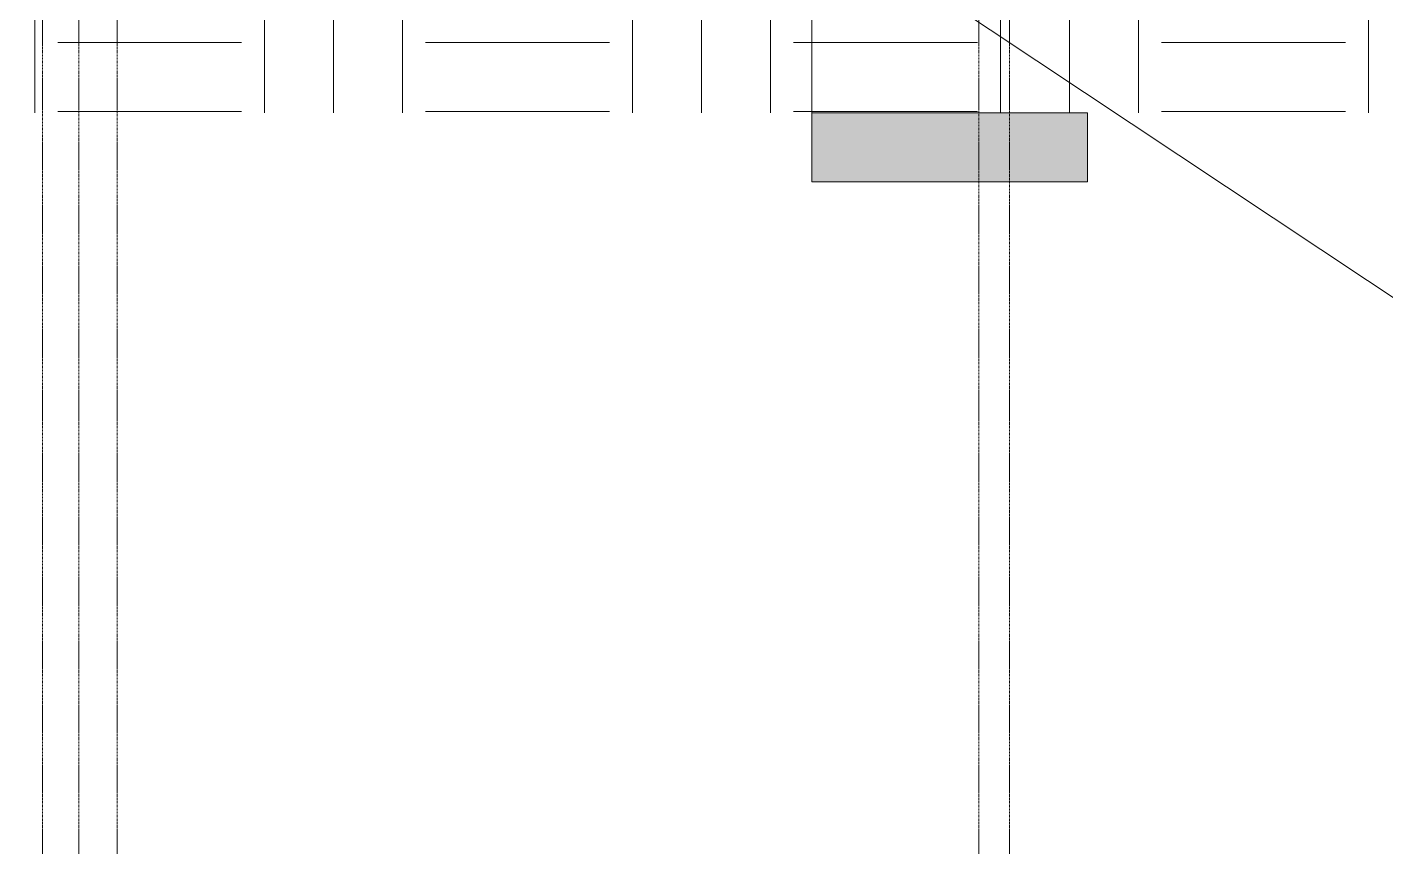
# Model space of a CAD drawing. Header units: inches. Extents: x -23565 to -43, y -324 to 853.
# Drawn here: x -21147.8 to -20793.3, y -273.2 to -57.3 of the extents above; entities that cross this region are included whole.
import ezdxf

# ---------------------------------------------------------------- set-up
doc = ezdxf.new("R2010")
doc.units = ezdxf.units.IN
doc.header["$MEASUREMENT"] = 0
doc.linetypes.add('Grid Line 1_2_', pattern=[0.875, 0.5, -0.125, 0.125, -0.125])
for name, color, linetype, lineweight in [('A-ANNO-IDEN', 131, 'Continuous', 9), ('C-TOPO', 7, 'Continuous', 13), ('G-ANNO-SYMB', 111, 'Continuous', 9), ('S-GRID', 1, 'Continuous', 9)]:
    doc.layers.add(name, color=color, linetype=linetype, lineweight=lineweight)
pattern_1 = [(0, (-21811.89, 94.61), (48, 48), [48, -48]), (0, (-21811.89, 112.61), (48, 48), [48, -48]), (0, (-21811.89, 130.61), (48, 48), [48, -48]), (90, (-21805.89, 136.61), (-48, 48), [48, -48]), (90, (-21787.89, 136.61), (-48, 48), [48, -48]), (90, (-21769.89, 136.61), (-48, 48), [48, -48])]

# ---------------------------------------------------------------- blocks, each defined once
blk = doc.blocks.new('Section - 3_32_ x 3_8_-18514-Building Section - North_South looking West _ Clinic')
at = {"layer": 'G-ANNO-SYMB'}
blk.add_hatch(color=256, dxfattribs=at).paths.add_polyline_path([(-22320.83, -79.66), (-22248.83, -79.66), (-22248.83, -97.66), (-22320.83, -97.66)], flags=0)
for p, q in [((-22320.83, -79.66), (-22320.83, -97.66)), ((-22248.83, -79.66), (-22320.83, -79.66)), ((-22248.83, -97.66), (-22248.83, -79.66)), ((-22320.83, -97.66), (-22248.83, -97.66))]:
    blk.add_line(p, q, dxfattribs=at)

msp = doc.modelspace()

# ---------------------------------------------------------------- hatches: boundary and pattern name
at = {"layer": 'C-TOPO', "lineweight": 9}
h = msp.add_hatch(dxfattribs=at)
h.set_pattern_fill('FP_2', color=8, style=0, pattern_type=2)
h.set_pattern_definition(pattern_1)
h.paths.add_polyline_path([(-20665.73607, -79.68207), (-20554.959, -79.68207), (-20554.959, 0), (-20889.55281, 0), (-20889.55281, -36), (-20886.55281, -36), (-20886.55281, -48), (-20899.55281, -48), (-20899.55281, -79.68207), (-20674.56331, -79.68207)], flags=0)
h = msp.add_hatch(dxfattribs=at)
h.set_pattern_fill('FP_2', color=8, style=0, pattern_type=2)
h.set_pattern_definition(pattern_1)
h.paths.add_polyline_path([(-21918.12648, -79.68207), (-20899.55281, -79.68207), (-20899.55281, -48), (-20904.55281, -48), (-20904.55281, -36), (-20899.55281, -36), (-20899.55281, -12.00628), (-22535.60784, -12.00628), (-22535.60784, -24), (-22551.60784, -24), (-22551.60784, -12.00628), (-22790.80281, -12.00628), (-22790.80281, -36), (-22785.80281, -36), (-22785.80281, -48), (-22790.80281, -48), (-22790.80281, -79.68207), (-21949.374, -79.68207)], flags=0)

# ---------------------------------------------------------------- linework, layer by layer
at = {"layer": 'A-ANNO-IDEN', "color": 153}
msp.add_line((-21022.89999, 26.09905), (-20777.62918, -137.15983), dxfattribs=at)
at = {"layer": 'G-ANNO-SYMB'}
msp.add_line((-20943.12708, 545.15708), (-20943.12708, -79.66081), dxfattribs=at)
at = {"layer": 'S-GRID', "linetype": 'Grid Line 1_2_'}
for p, q in [((-21143.80281, -273.16081), (-21143.80281, 738.65708)), ((-21134.30281, -273.16081), (-21134.30281, 738.65708)), ((-21124.30281, -273.16081), (-21124.30281, 738.65708)), ((-20899.55281, -273.16081), (-20899.55281, 738.65708)), ((-20891.55281, -273.16081), (-20891.55281, 738.65708))]:
    msp.add_line(p, q, dxfattribs=at)

# ---------------------------------------------------------------- block references
at = {"layer": 'G-ANNO-SYMB', "extrusion": (0, 0, -1)}
msp.add_blockref('Section - 3_32_ x 3_8_-18514-Building Section - North_South looking West _ Clinic', (43191.96017, 0), dxfattribs=at)

doc.saveas('drawing.dxf')
